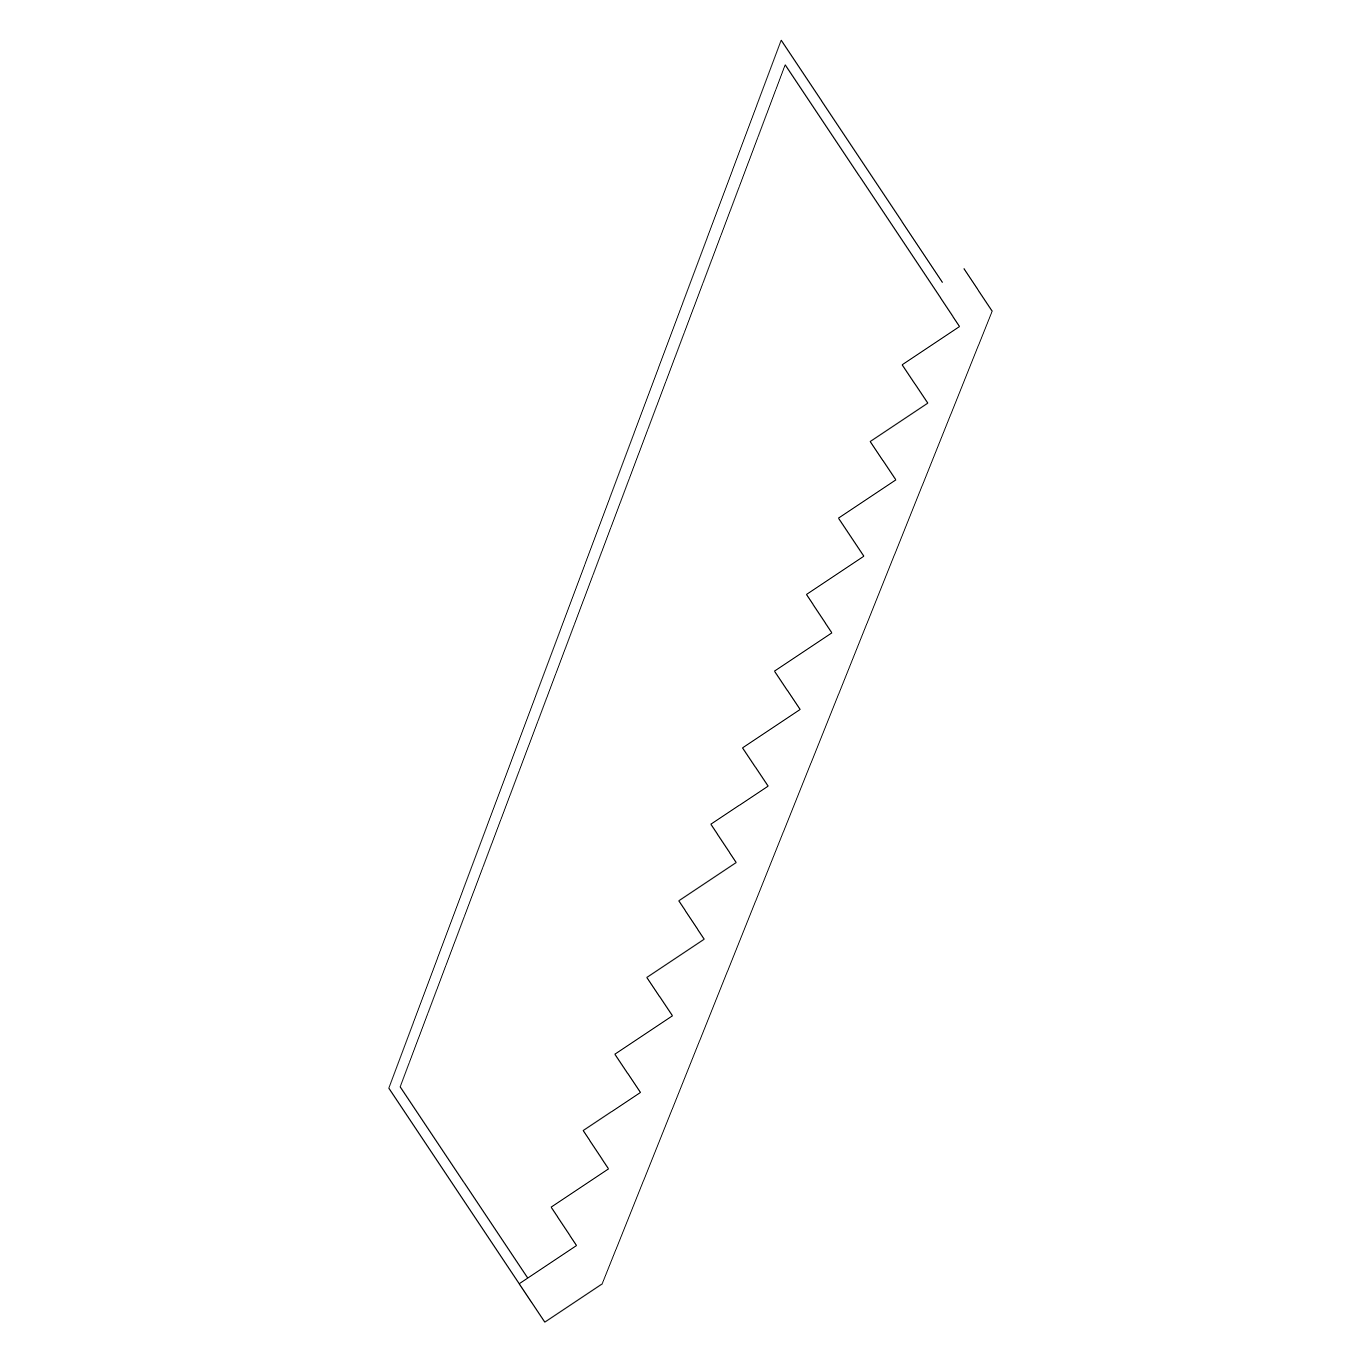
# Model space of a CAD drawing. Header units: inches. Extents: x 15 to 22798, y 21 to 21519.
# Drawn here: x 12884 to 13390, y 21012 to 21519 of the extents above; entities that cross this region are included whole.
import ezdxf

# ---------------------------------------------------------------- set-up
doc = ezdxf.new("R2010")
doc.units = ezdxf.units.IN
doc.header["$MEASUREMENT"] = 0
doc.layers.add('ARREDAMENTO', color=8, linetype='Continuous', lineweight=13)

# ---------------------------------------------------------------- blocks, each defined once
blk = doc.blocks.new('scale')
for p, q in [((20333.1, 8697.46), (19978.1, 8441.46)), ((20333.1, 8583.46), (20333.1, 8697.46)), ((20329.1, 8688.53), (19982.1, 8439.4)), ((20329.1, 8583.46), (20329.1, 8688.53)), ((20329.1, 8583.46), (20329.1, 8565.46)), ((20343.08, 8583.46), (20343.08, 8563.46)), ((20005.1, 8331.46), (20343.08, 8563.46)), ((20329.1, 8565.46), (20302.1, 8565.46)), ((20302.1, 8565.46), (20302.1, 8547.46)), ((20302.1, 8547.46), (20275.1, 8547.46)), ((20275.1, 8547.46), (20275.1, 8529.46)), ((20275.1, 8529.46), (20248.1, 8529.46)), ((20248.1, 8529.46), (20248.1, 8511.46)), ((20248.1, 8511.46), (20221.1, 8511.46)), ((20221.1, 8511.46), (20221.1, 8493.46)), ((20221.1, 8493.46), (20194.1, 8493.46)), ((20194.1, 8493.46), (20194.1, 8475.46)), ((20194.1, 8475.46), (20167.1, 8475.46)), ((20167.1, 8475.46), (20167.1, 8457.46)), ((20167.1, 8457.46), (20140.1, 8457.46)), ((20140.1, 8457.46), (20140.1, 8439.46)), ((19978.1, 8331.46), (19978.1, 8441.46)), ((19982.1, 8349.46), (19982.1, 8439.4)), ((20140.1, 8439.46), (20113.1, 8439.46)), ((20113.1, 8439.46), (20113.1, 8421.46)), ((20113.1, 8421.46), (20086.1, 8421.46)), ((20086.1, 8421.46), (20086.1, 8403.46)), ((20086.1, 8403.46), (20059.1, 8403.46)), ((20059.1, 8403.46), (20059.1, 8385.46)), ((20059.1, 8385.46), (20032.1, 8385.46)), ((20032.1, 8385.46), (20032.1, 8367.46)), ((20032.1, 8367.46), (20005.1, 8367.46)), ((20005.1, 8367.46), (20005.1, 8349.46)), ((20005.1, 8349.46), (19978.1, 8349.46)), ((19978.1, 8349.46), (19978.1, 8331.46)), ((19978.1, 8331.46), (20005.1, 8331.46))]:
    blk.add_line(p, q)

msp = doc.modelspace()

# ---------------------------------------------------------------- block references
at = {"layer": 'ARREDAMENTO', "rotation": 33.6785382435294}
msp.add_blockref('scale', (1081.67, 3000.27), dxfattribs=at)

doc.saveas('drawing.dxf')
